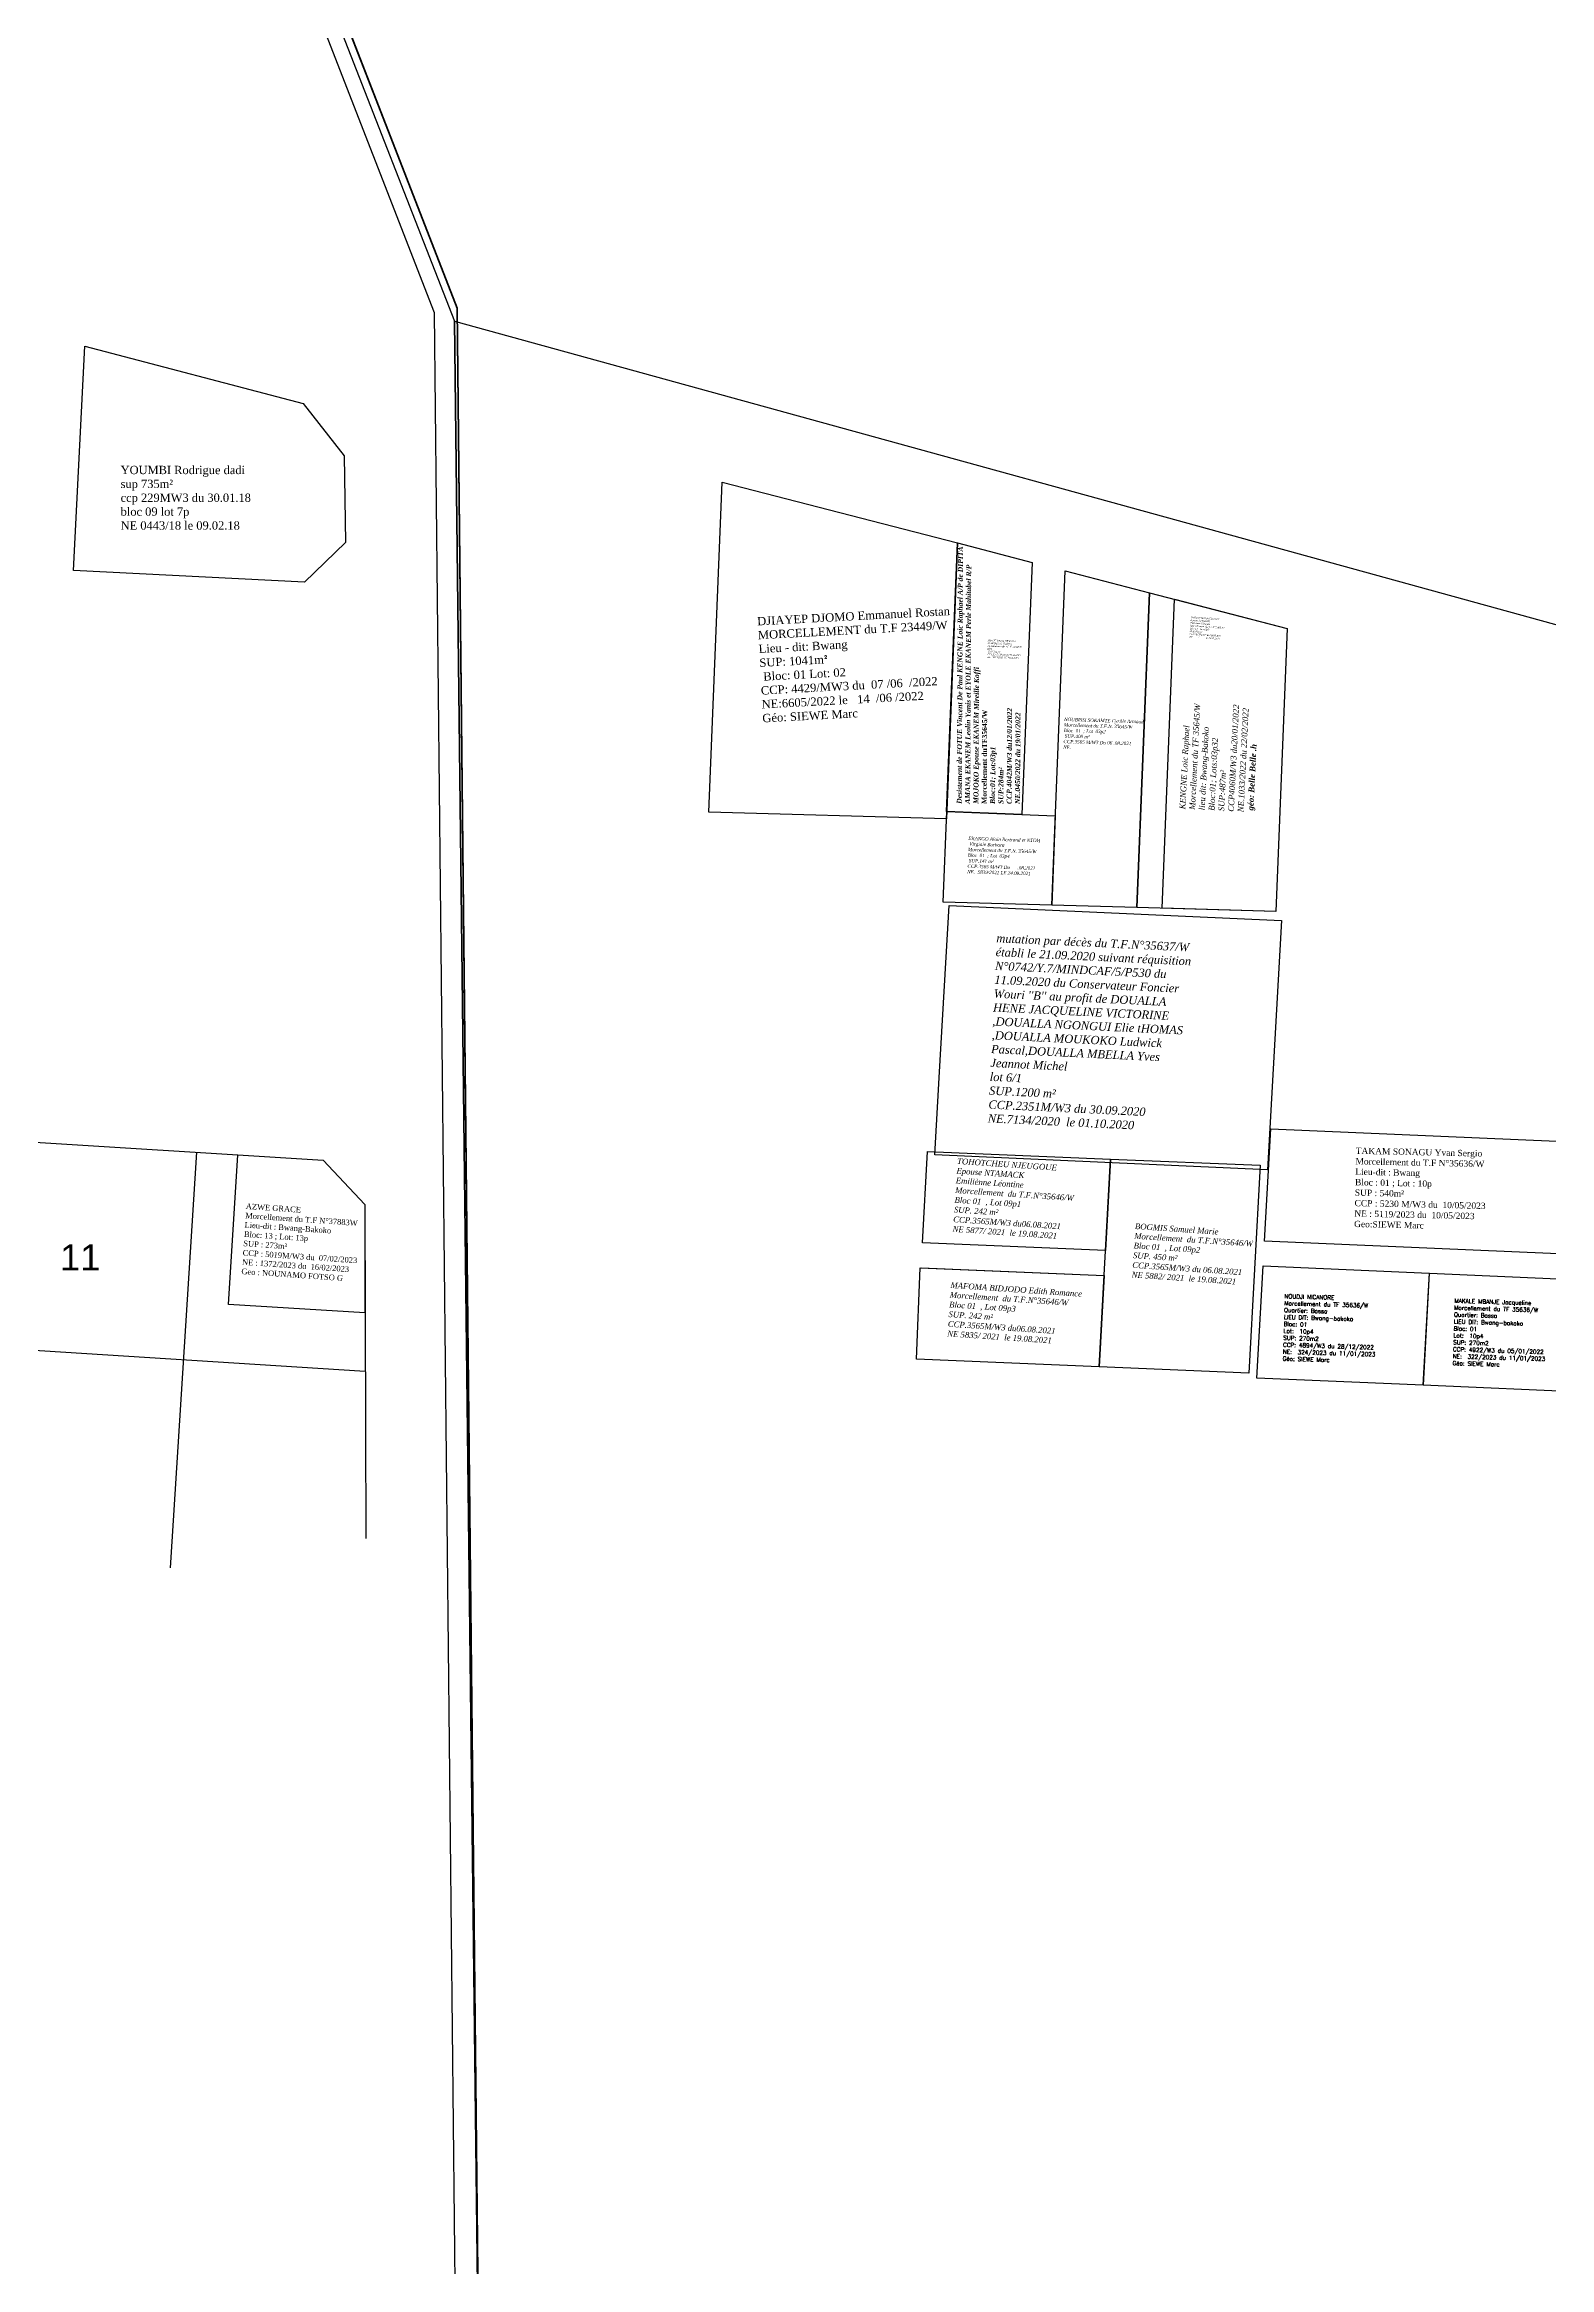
# Model space of a CAD drawing. Header units: millimetres. Extents: x 590121 to 927379, y 438565 to 1441738.
# Drawn here: x 591970.9 to 592151.8, y 439507.1 to 439774.2 of the extents above; entities that cross this region are included whole.
import ezdxf

# ---------------------------------------------------------------- set-up
doc = ezdxf.new("R2010")
doc.units = ezdxf.units.MM
doc.header["$LTSCALE"] = 10
for name, color, linetype in [('end maj 26 02 2021', 30, 'Continuous'), ('MAJ AOUT 2021', 7, 'Continuous'), ('MAJ FER 2022', 7, 'Continuous'), ('MAJ JAN 2022', 12, 'Continuous'), ('numero lots', 6, 'Continuous')]:
    doc.layers.add(name, color=color, linetype=linetype)
doc.layers.add('MAJ APRES LE 13.01.2023', color=222, linetype='Continuous', lineweight=30)
doc.styles.get("Standard").update_dxf_attribs({"font": 'arial.ttf'})
doc.styles.add('Times 1.0', font='times.ttf', dxfattribs={"width": 0.99, "height": 1})

msp = doc.modelspace()

# ---------------------------------------------------------------- linework, layer by layer
at = {"flags": 128}
for points in [[(593603, 440767.83), (593620.71, 440496.01), (593637.37, 440240.53), (593649.99, 440046.99), (593616.56, 439908.92), (593505.93, 439671.76), (593373.07, 439385.37), (593245.13, 439112.32), (593096.68, 439033.04), (592918.65, 438905.57), (592797.21, 438803.31), (592659.24, 438755.7), (592435.03, 438627.25), (592309.02, 438631.48), (592164.4, 438635.55), (592038.23, 438784.08), (591988.17, 439149.66), (592021.32, 439406.9), (592017.8, 439741.92), (591949.37, 439917.83), (591726.55, 440054.65)], [(593603, 440767.83), (593620.71, 440496.01), (593637.37, 440240.53), (593649.99, 440046.99), (593616.56, 439908.92), (593505.93, 439671.76), (593373.07, 439385.37), (593245.13, 439112.32), (593096.68, 439033.04), (592918.65, 438905.57), (592797.21, 438803.31), (592659.24, 438755.7), (592435.03, 438627.25), (592309.02, 438631.48), (592164.4, 438635.55), (592038.23, 438784.08), (591988.17, 439149.66), (592021.32, 439406.9), (592017.8, 439741.92), (591949.37, 439917.83), (591726.55, 440054.65)], [(593603, 440767.83), (593620.71, 440496.01), (593637.37, 440240.53), (593649.99, 440046.99), (593616.56, 439908.92), (593505.93, 439671.76), (593373.07, 439385.37), (593245.13, 439112.32), (593096.68, 439033.04), (592918.65, 438905.57), (592797.21, 438803.31), (592659.24, 438755.7), (592435.03, 438627.25), (592309.02, 438631.48), (592164.4, 438635.55), (592038.23, 438784.08), (591988.17, 439149.66), (592021.32, 439406.9), (592017.8, 439741.92), (591949.37, 439917.83), (591726.55, 440054.65)], [(593605.72, 440768.41), (593623.43, 440496.59), (593640.09, 440241.11), (593652.71, 440047.57), (593619.28, 439909.5), (593508.65, 439672.34), (593375.79, 439385.95), (593247.85, 439112.9), (593099.4, 439033.62), (592921.37, 438906.15), (592799.93, 438803.89), (592661.96, 438756.28), (592437.75, 438627.83), (592311.74, 438632.06), (592167.12, 438636.13), (592040.95, 438784.66), (591990.89, 439150.24), (592024.04, 439407.48), (592020.52, 439742.5), (591952.09, 439918.41), (591729.27, 440055.23)], [(593605.72, 440768.41), (593623.43, 440496.59), (593640.09, 440241.11), (593652.71, 440047.57), (593619.28, 439909.5), (593508.65, 439672.34), (593375.79, 439385.95), (593247.85, 439112.9), (593099.4, 439033.62), (592921.37, 438906.15), (592799.93, 438803.89), (592661.96, 438756.28), (592437.75, 438627.83), (592311.74, 438632.06), (592167.12, 438636.13), (592040.95, 438784.66), (591990.89, 439150.24), (592024.04, 439407.48), (592020.52, 439742.5), (591952.09, 439918.41), (591729.27, 440055.23)], [(593605.72, 440768.41), (593623.43, 440496.59), (593640.09, 440241.11), (593652.71, 440047.57), (593619.28, 439909.5), (593508.65, 439672.34), (593375.79, 439385.95), (593247.85, 439112.9), (593099.4, 439033.62), (592921.37, 438906.15), (592799.93, 438803.89), (592661.96, 438756.28), (592437.75, 438627.83), (592311.74, 438632.06), (592167.12, 438636.13), (592040.95, 438784.66), (591990.89, 439150.24), (592024.04, 439407.48), (592020.52, 439742.5), (591952.09, 439918.41), (591729.27, 440055.23)]]:
    msp.add_lwpolyline(points, dxfattribs=at)
at = {"color": 7, "lineweight": 50, "flags": 128}
msp.add_lwpolyline([(591729.27, 440055.23), (591952.09, 439918.41), (592020.52, 439742.5), (592024.04, 439407.48), (591990.89, 439150.24), (592040.95, 438784.66), (592167.12, 438636.13), (591875.86, 438615.06), (591690.87, 438659.74)], dxfattribs=at)
at = {"flags": 128}
msp.add_lwpolyline([(592041.74, 438783.11), (591991.26, 439148.63), (592024.11, 439405.91), (592020.2, 439740.92), (592631.39, 439572.56), (592695.07, 439555.03), (593059.85, 439464.35), (593375.25, 439385.94), (593248.26, 439112.75), (593099.9, 439033.29), (592922.02, 438905.62), (592800.7, 438803.22), (592706.53, 438770.6), (592662.78, 438755.45), (592438.72, 438626.74), (592312.71, 438630.82), (592168.08, 438634.72), (592041.74, 438783.11)], close=True, dxfattribs=at)
msp.add_lwpolyline([(592041.74, 438783.11), (591991.26, 439148.63), (592024.11, 439405.91), (592020.2, 439740.92), (592631.39, 439572.56), (592695.07, 439555.03), (593059.85, 439464.35), (593375.25, 439385.94), (593248.26, 439112.75), (593099.9, 439033.29), (592922.02, 438905.62), (592800.7, 438803.22), (592706.53, 438770.6), (592662.78, 438755.45), (592438.72, 438626.74), (592312.71, 438630.82), (592168.08, 438634.72), (592041.74, 438783.11)], close=True, dxfattribs=at)
at = {"color": 5, "flags": 128}
msp.add_lwpolyline([(592052.37, 439721.6), (592080.67, 439714.28), (592079.32, 439681.13), (592050.76, 439681.94)], close=True, dxfattribs=at)
at = {"color": 5, "lineweight": -3, "flags": 128}
msp.add_lwpolyline([(592052.37, 439721.6), (592080.67, 439714.28)], dxfattribs=at)
at = {"color": 150, "flags": 128}
for points in [[(592080.66, 439714.28), (592089.64, 439711.95), (592088.41, 439681.66), (592079.35, 439682.03)], [(592080.66, 439714.28), (592089.64, 439711.95), (592088.41, 439681.66), (592079.35, 439682.03)], [(592093.59, 439710.93), (592103.75, 439708.3), (592102.22, 439670.48), (592091.98, 439670.77)], [(592093.59, 439710.93), (592103.75, 439708.3), (592102.22, 439670.48), (592091.98, 439670.77)], [(592079.36, 439682.02), (592092.41, 439681.49), (592091.98, 439670.77), (592078.92, 439671.14)], [(592079.36, 439682.02), (592092.41, 439681.49), (592091.98, 439670.77), (592078.92, 439671.14)]]:
    msp.add_lwpolyline(points, close=True, dxfattribs=at)
at = {"lineweight": -3, "flags": 128}
msp.add_lwpolyline([(592106.73, 439707.53), (592120.28, 439704.02)], dxfattribs=at)
msp.add_lwpolyline([(592106.73, 439707.53), (592120.28, 439704.02)], dxfattribs=at)
at = {"layer": 'end maj 26 02 2021', "color": 3, "linetype": 'ByBlock'}
for p, q in [((591840.48, 439650.47), (592004.43, 439640.11)), ((592004.43, 439640.11), (592009.43, 439634.8)), ((592009.43, 439634.8), (592009.53, 439594.65))]:
    msp.add_line(p, q, dxfattribs=at)
at = {"layer": 'end maj 26 02 2021', "color": 0, "linetype": 'ByBlock'}
msp.add_line((591989.19, 439641.08), (591986.03, 439591.14), dxfattribs=at)
at = {"layer": 'end maj 26 02 2021', "linetype": 'ByBlock', "ltscale": 0.0014}
msp.add_line((592009.48, 439614.74), (591834.58, 439625.8), dxfattribs=at)
at = {"layer": 'end maj 26 02 2021', "color": 150, "flags": 128}
msp.add_lwpolyline([(591975.75, 439737.92), (592002.02, 439731.05), (592006.92, 439724.74), (592007.08, 439714.33), (592002.17, 439709.58), (591974.4, 439710.97)], close=True, dxfattribs=at)
msp.add_lwpolyline([(591975.75, 439737.92), (592002.02, 439731.05), (592006.92, 439724.74), (592007.08, 439714.33), (592002.17, 439709.58), (591974.4, 439710.97)], close=True, dxfattribs=at)
at = {"layer": 'end maj 26 02 2021', "color": 3, "linetype": 'ByBlock', "lineweight": -3, "ltscale": 0.0014, "flags": 128}
msp.add_lwpolyline([(592119.62, 439668.91), (592118.19, 439643.95), (592117.91, 439638.96), (592077.94, 439640.76), (592077.94, 439640.76), (592078.51, 439650.74), (592079.65, 439670.71)], close=True, dxfattribs=at)
msp.add_lwpolyline([(592119.62, 439668.91), (592118.19, 439643.95), (592117.91, 439638.96), (592077.94, 439640.76), (592077.94, 439640.76), (592078.51, 439650.74), (592079.65, 439670.71)], close=True, dxfattribs=at)
at = {"layer": 'end maj 26 02 2021', "color": 150, "lineweight": -3, "flags": 128}
msp.add_lwpolyline([(592079.65, 439670.71), (592119.62, 439668.91), (592118.19, 439643.95)], dxfattribs=at)
msp.add_lwpolyline([(592079.65, 439670.71), (592119.62, 439668.91), (592118.19, 439643.95)], dxfattribs=at)
at = {"layer": 'MAJ AOUT 2021', "color": 150, "lineweight": -3, "flags": 128}
for points in [[(592103.75, 439708.3), (592120.28, 439704.02), (592118.91, 439670.01), (592102.22, 439670.48)], [(592103.75, 439708.3), (592120.28, 439704.02), (592118.91, 439670.01), (592102.22, 439670.48)], [(592099.05, 439640.26), (592117.04, 439639.51), (592115.69, 439614.54), (592097.7, 439615.29)], [(592099.05, 439640.26), (592117.04, 439639.51), (592115.69, 439614.54), (592097.7, 439615.29)]]:
    msp.add_lwpolyline(points, close=True, dxfattribs=at)
at = {"layer": 'MAJ AOUT 2021', "color": 5, "lineweight": -3, "flags": 128}
for points in [[(592077.06, 439641.18), (592099.05, 439640.26), (592098.45, 439629.28), (592076.47, 439630.19)], [(592077.06, 439641.18), (592099.05, 439640.26), (592098.45, 439629.28), (592076.47, 439630.19)], [(592076.18, 439627.2), (592098.3, 439626.28), (592097.7, 439615.29), (592075.72, 439616.21)], [(592076.18, 439627.2), (592098.3, 439626.28), (592097.7, 439615.29), (592075.72, 439616.21)]]:
    msp.add_lwpolyline(points, close=True, dxfattribs=at)
msp.add_lwpolyline([(592098.46, 439629.28), (592076.47, 439630.19)], dxfattribs=at)
msp.add_lwpolyline([(592098.46, 439629.28), (592076.47, 439630.19)], dxfattribs=at)
at = {"layer": 'MAJ AOUT 2021', "color": 7, "lineweight": -3, "flags": 128}
msp.add_lwpolyline([(592076.31, 439627.19), (592098.3, 439626.28), (592097.7, 439615.29), (592075.72, 439616.21, -1.146602)], format="xyb", dxfattribs=at)
msp.add_lwpolyline([(592076.31, 439627.19), (592098.3, 439626.28), (592097.7, 439615.29), (592075.72, 439616.21, -1.146602)], format="xyb", dxfattribs=at)
at = {"layer": 'MAJ APRES LE 13.01.2023', "flags": 128}
msp.add_lwpolyline([(591728.59, 440053.32), (591951.57, 439916.75), (592020.2, 439740.92), (592023.98, 439417.2), (591991.27, 439148.52), (592039.23, 438787.58), (592168.08, 438634.72), (592444.97, 438630.33), (592662.78, 438755.45), (592800.7, 438803.22), (592979.12, 438946.6), (593127.65, 439048.15), (593242.51, 439109.66), (593375.25, 439385.94), (593613.33, 439897.85), (593652.04, 440047.89), (593574.12, 441222.17)], dxfattribs=at)
for points in [[(592118.31, 439643.88), (592158.27, 439642.15), (592157.52, 439628.67), (592117.56, 439630.4)], [(592117.38, 439627.42), (592137.35, 439626.55), (592136.61, 439613.07), (592116.63, 439613.94)], [(592137.38, 439626.55), (592157.36, 439625.68), (592156.61, 439612.2), (592136.63, 439613.07)]]:
    msp.add_lwpolyline(points, close=True, dxfattribs=at)
at = {"layer": 'MAJ APRES LE 13.01.2023', "lineweight": 30, "flags": 128}
msp.add_lwpolyline([(592009.43, 439634.8), (592009.42, 439621.78), (591993.02, 439622.8), (591994.15, 439640.76), (592004.43, 439640.11), (592009.43, 439634.8), (592009.42, 439621.78)], dxfattribs=at)
at = {"layer": 'MAJ FER 2022', "flags": 128}
msp.add_lwpolyline([(592106.73, 439707.53), (592120.28, 439704.02), (592118.91, 439670.01), (592105.24, 439670.4)], close=True, dxfattribs=at)
msp.add_lwpolyline([(592106.73, 439707.53), (592120.28, 439704.02), (592118.91, 439670.01), (592105.24, 439670.4)], close=True, dxfattribs=at)
at = {"layer": 'MAJ JAN 2022', "flags": 128}
msp.add_lwpolyline([(592080.66, 439714.28), (592089.64, 439711.95), (592088.41, 439681.66), (592079.35, 439682.03)], close=True, dxfattribs=at)
msp.add_lwpolyline([(592080.66, 439714.28), (592089.64, 439711.95), (592088.41, 439681.66), (592079.35, 439682.03)], close=True, dxfattribs=at)

# ---------------------------------------------------------------- texts
at = {"insert": (592056.55, 439705.37), "char_height": 1, "width": 32.9348, "attachment_point": 1, "rotation": 3.0758}
msp.add_mtext('\\A1;{\\fTimes New Roman|b0|i0|c186|p18;DJIAYEP DJOMO Emmanuel Rostan\\P\\C1;MORCELLEMENT du T.F 23449/W\\P\\C256;Lieu - dit: Bwang \\PSUP: 1041m\\fISOCPEUR|b0|i0|c0|p34;²\\fTimes New Roman|b0|i0|c186|p18;\\P Bloc: 01 Lot: 02 \\PCCP: 4429/MW3 du  07 /06  /2022\\PNE:6605/2022 le   14  /06 /2022\\P\\C1;Géo: SIEWE Marc }', dxfattribs=at)
at = {"color": 7, "width": 72.3304, "attachment_point": 1, "rotation": 358.2291}
for s, insert, char_height in [('{\\fTimes New Roman|b0|i1|c0|p18;FOTUE Vincent DE Paul et \\PKENGNE Loic Raphael\\P\\C1;Morcellement du T.F.N. 35645/W\\C7;\\PBloc  01  ; Lot  03p1\\P SUP.284 m²\\PCCP.3565 M/W3 Du 06 .08.2021\\PNE.  5824/2021 LE 24.08.2021}', (592084.29, 439702.68), 0.2), ('{\\fTimes New Roman|b0|i1|c0|p18;FOTUE Vincent DE Paul et \\PKENGNE Loic Raphael\\P\\C1;Morcellement du T.F.N. 35645/W\\C7;\\PBloc  01  ; Lot  03p1\\P SUP.284 m²\\PCCP.3565 M/W3 Du 06 .08.2021\\PNE.  5824/2021 LE 24.08.2021}', (592084.29, 439702.68), 0.2), ('{\\fTimes New Roman|b0|i1|c0|p18;NOUBISSI SOKAMTE Cyrille Armaud\\P\\C1;Morcellement du T.F.N. 35645/W\\P\\C7;Bloc  01  ; Lot  03p2\\P SUP.400 m²\\PCCP.3565 M/W3 Du 06 .08.2021\\PNE.  5892/2021 LE 24.08.2021}', (592093.48, 439693.3), 0.4), ('{\\fTimes New Roman|b0|i1|c0|p18;NOUBISSI SOKAMTE Cyrille Armaud\\P\\C1;Morcellement du T.F.N. 35645/W\\P\\C7;Bloc  01  ; Lot  03p2\\P SUP.400 m²\\PCCP.3565 M/W3 Du 06 .08.2021\\PNE.  5892/2021 LE 24.08.2021}', (592093.48, 439693.3), 0.4), ('{\\fTimes New Roman|b0|i1|c0|p18;EKANGO Alain Bertrand et NTOH\\P Virginie Barbara\\P\\C1;Morcellement du T.F.N. 35645/W\\P\\C7;Bloc  01  ; Lot  03p4\\P SUP.141 m²\\PCCP.3565 M/W3 Du 06 .08.2021\\PNE.  5839/2021 LE 24.08.2021}', (592081.96, 439678.99), 0.4), ('{\\fTimes New Roman|b0|i1|c0|p18;EKANGO Alain Bertrand et NTOH\\P Virginie Barbara\\P\\C1;Morcellement du T.F.N. 35645/W\\P\\C7;Bloc  01  ; Lot  03p4\\P SUP.141 m²\\PCCP.3565 M/W3 Du 06 .08.2021\\PNE.  5839/2021 LE 24.08.2021}', (592081.96, 439678.99), 0.4)]:
    msp.add_mtext(s, dxfattribs=dict(at, insert=insert, char_height=char_height))
at = {"layer": 'end maj 26 02 2021', "color": 150, "linetype": 'ByBlock', "lineweight": -3, "ltscale": 0.0014, "insert": (591980.07, 439723.55), "char_height": 1, "width": 21.8131, "attachment_point": 1, "style": 'Times 1.0'}
msp.add_mtext('YOUMBI Rodrigue dadi\\Psup 735m²\\Pccp 229MW3 du 30.01.18\\Pbloc 09 lot 7p\\PNE 0443/18 le 09.02.18', dxfattribs=at)
msp.add_mtext('YOUMBI Rodrigue dadi\\Psup 735m²\\Pccp 229MW3 du 30.01.18\\Pbloc 09 lot 7p\\PNE 0443/18 le 09.02.18', dxfattribs=at)
at = {"layer": 'end maj 26 02 2021', "color": 150, "linetype": 'ByBlock', "lineweight": -3, "ltscale": 0.0014, "width": 29.5741, "attachment_point": 1, "rotation": 356.1675, "style": 'Times 1.0'}
for s, insert, char_height in [('{\\fTimes New Roman|b0|i1|c0|p18;\\C256;TOHOTCHEU NJEUGOUE\\PEpouse NTAMACK\\PEmiliènne Léontine\\P\\C1;Morcellement  du T.F.N°35645/W\\C256;\\P\\fTimes New Roman|b0|i1|c186|p18;Bloc\\fTimes New Roman|b0|i1|c0|p18; 01 \\fTimes New Roman|b0|i1|c186|p18; , Lot 0\\fTimes New Roman|b0|i1|c0|p18;3\\fTimes New Roman|b0|i1|c186|p18;p\\fTimes New Roman|b0|i1|c0|p18;3\\P\\fTimes New Roman|b0|i1|c186|p18;SUP. \\fTimes New Roman|b0|i1|c0|p18;600\\fTimes New Roman|b0|i1|c186|p18; m²\\PCCP\\fTimes New Roman|b0|i1|c0|p18;.3569\\fTimes New Roman|b0|i1|c186|p18;M/W3 du\\fTimes New Roman|b0|i1|c0|p18; 09.08.2021\\P\\fTimes New Roman|b0|i1|c186|p18;NE \\fTimes New Roman|b0|i1|c0|p18;5881\\fTimes New Roman|b0|i1|c186|p18;/ \\fTimes New Roman|b0|i1|c0|p18;2021 \\fTimes New Roman|b0|i1|c186|p18; le \\fTimes New Roman|b0|i1|c0|p18;19.08.2021}', (592108.7, 439705.45), 0.2), ('{\\fTimes New Roman|b0|i1|c0|p18;\\C256;TOHOTCHEU NJEUGOUE\\PEpouse NTAMACK\\PEmiliènne Léontine\\P\\C1;Morcellement  du T.F.N°35645/W\\C256;\\P\\fTimes New Roman|b0|i1|c186|p18;Bloc\\fTimes New Roman|b0|i1|c0|p18; 01 \\fTimes New Roman|b0|i1|c186|p18; , Lot 0\\fTimes New Roman|b0|i1|c0|p18;3\\fTimes New Roman|b0|i1|c186|p18;p\\fTimes New Roman|b0|i1|c0|p18;3\\P\\fTimes New Roman|b0|i1|c186|p18;SUP. \\fTimes New Roman|b0|i1|c0|p18;600\\fTimes New Roman|b0|i1|c186|p18; m²\\PCCP\\fTimes New Roman|b0|i1|c0|p18;.3569\\fTimes New Roman|b0|i1|c186|p18;M/W3 du\\fTimes New Roman|b0|i1|c0|p18; 09.08.2021\\P\\fTimes New Roman|b0|i1|c186|p18;NE \\fTimes New Roman|b0|i1|c0|p18;5881\\fTimes New Roman|b0|i1|c186|p18;/ \\fTimes New Roman|b0|i1|c0|p18;2021 \\fTimes New Roman|b0|i1|c186|p18; le \\fTimes New Roman|b0|i1|c0|p18;19.08.2021}', (592108.7, 439705.45), 0.2), ('{\\fTimes New Roman|b0|i1|c0|p18;\\C256;TOHOTCHEU NJEUGOUE\\PEpouse NTAMACK\\PEmiliènne Léontine\\P\\C1;Morcellement  du T.F.N°35646/W\\C256;\\P\\fTimes New Roman|b0|i1|c186|p18;Bloc\\fTimes New Roman|b0|i1|c0|p18; 01 \\fTimes New Roman|b0|i1|c186|p18; , Lot 0\\fTimes New Roman|b0|i1|c0|p18;9\\fTimes New Roman|b0|i1|c186|p18;p\\fTimes New Roman|b0|i1|c0|p18;1\\P\\fTimes New Roman|b0|i1|c186|p18;SUP. \\fTimes New Roman|b0|i1|c0|p18;242\\fTimes New Roman|b0|i1|c186|p18; m²\\PCCP\\fTimes New Roman|b0|i1|c0|p18;.3565\\fTimes New Roman|b0|i1|c186|p18;M/W3 du\\fTimes New Roman|b0|i1|c0|p18;06.08.2021\\P\\fTimes New Roman|b0|i1|c186|p18;NE \\fTimes New Roman|b0|i1|c0|p18;5877\\fTimes New Roman|b0|i1|c186|p18;/ \\fTimes New Roman|b0|i1|c0|p18;2021 \\fTimes New Roman|b0|i1|c186|p18; le \\fTimes New Roman|b0|i1|c0|p18;19.08.2021}', (592080.64, 439640.37), 0.7), ('{\\fTimes New Roman|b0|i1|c0|p18;\\C256;TOHOTCHEU NJEUGOUE\\PEpouse NTAMACK\\PEmiliènne Léontine\\P\\C1;Morcellement  du T.F.N°35646/W\\C256;\\P\\fTimes New Roman|b0|i1|c186|p18;Bloc\\fTimes New Roman|b0|i1|c0|p18; 01 \\fTimes New Roman|b0|i1|c186|p18; , Lot 0\\fTimes New Roman|b0|i1|c0|p18;9\\fTimes New Roman|b0|i1|c186|p18;p\\fTimes New Roman|b0|i1|c0|p18;1\\P\\fTimes New Roman|b0|i1|c186|p18;SUP. \\fTimes New Roman|b0|i1|c0|p18;242\\fTimes New Roman|b0|i1|c186|p18; m²\\PCCP\\fTimes New Roman|b0|i1|c0|p18;.3565\\fTimes New Roman|b0|i1|c186|p18;M/W3 du\\fTimes New Roman|b0|i1|c0|p18;06.08.2021\\P\\fTimes New Roman|b0|i1|c186|p18;NE \\fTimes New Roman|b0|i1|c0|p18;5877\\fTimes New Roman|b0|i1|c186|p18;/ \\fTimes New Roman|b0|i1|c0|p18;2021 \\fTimes New Roman|b0|i1|c186|p18; le \\fTimes New Roman|b0|i1|c0|p18;19.08.2021}', (592080.64, 439640.37), 0.7), ('{\\fTimes New Roman|b0|i1|c0|p18;\\C256;BOGMIS Samuel Marie\\P\\C1;Morcellement  du T.F.N°35646/W\\C256;\\P\\fTimes New Roman|b0|i1|c186|p18;Bloc\\fTimes New Roman|b0|i1|c0|p18; 01 \\fTimes New Roman|b0|i1|c186|p18; , Lot 0\\fTimes New Roman|b0|i1|c0|p18;9\\fTimes New Roman|b0|i1|c186|p18;p\\fTimes New Roman|b0|i1|c0|p18;2\\P\\fTimes New Roman|b0|i1|c186|p18;SUP. \\fTimes New Roman|b0|i1|c0|p18;450\\fTimes New Roman|b0|i1|c186|p18; m²\\PCCP\\fTimes New Roman|b0|i1|c0|p18;.3565\\fTimes New Roman|b0|i1|c186|p18;M/W3 du\\fTimes New Roman|b0|i1|c0|p18; 06.08.2021\\P\\fTimes New Roman|b0|i1|c186|p18;NE \\fTimes New Roman|b0|i1|c0|p18;5882\\fTimes New Roman|b0|i1|c186|p18;/ \\fTimes New Roman|b0|i1|c0|p18;2021 \\fTimes New Roman|b0|i1|c186|p18; le \\fTimes New Roman|b0|i1|c0|p18;19.08.2021}', (592102.01, 439632.55), 0.7), ('{\\fTimes New Roman|b0|i1|c0|p18;\\C256;BOGMIS Samuel Marie\\P\\C1;Morcellement  du T.F.N°35646/W\\C256;\\P\\fTimes New Roman|b0|i1|c186|p18;Bloc\\fTimes New Roman|b0|i1|c0|p18; 01 \\fTimes New Roman|b0|i1|c186|p18; , Lot 0\\fTimes New Roman|b0|i1|c0|p18;9\\fTimes New Roman|b0|i1|c186|p18;p\\fTimes New Roman|b0|i1|c0|p18;2\\P\\fTimes New Roman|b0|i1|c186|p18;SUP. \\fTimes New Roman|b0|i1|c0|p18;450\\fTimes New Roman|b0|i1|c186|p18; m²\\PCCP\\fTimes New Roman|b0|i1|c0|p18;.3565\\fTimes New Roman|b0|i1|c186|p18;M/W3 du\\fTimes New Roman|b0|i1|c0|p18; 06.08.2021\\P\\fTimes New Roman|b0|i1|c186|p18;NE \\fTimes New Roman|b0|i1|c0|p18;5882\\fTimes New Roman|b0|i1|c186|p18;/ \\fTimes New Roman|b0|i1|c0|p18;2021 \\fTimes New Roman|b0|i1|c186|p18; le \\fTimes New Roman|b0|i1|c0|p18;19.08.2021}', (592102.01, 439632.55), 0.7), ('{\\fTimes New Roman|b0|i1|c0|p18;\\C256;MAFOMA BIDJODO Edith Romance\\P\\C1;Morcellement  du T.F.N°35646/W\\C256;\\P\\fTimes New Roman|b0|i1|c186|p18;Bloc\\fTimes New Roman|b0|i1|c0|p18; 01 \\fTimes New Roman|b0|i1|c186|p18; , Lot 0\\fTimes New Roman|b0|i1|c0|p18;9\\fTimes New Roman|b0|i1|c186|p18;p\\fTimes New Roman|b0|i1|c0|p18;3\\P\\fTimes New Roman|b0|i1|c186|p18;SUP. \\fTimes New Roman|b0|i1|c0|p18;242\\fTimes New Roman|b0|i1|c186|p18; m²\\PCCP\\fTimes New Roman|b0|i1|c0|p18;.3565\\fTimes New Roman|b0|i1|c186|p18;M/W3 du\\fTimes New Roman|b0|i1|c0|p18;06.08.2021\\P\\fTimes New Roman|b0|i1|c186|p18;NE \\fTimes New Roman|b0|i1|c0|p18;5835\\fTimes New Roman|b0|i1|c186|p18;/ \\fTimes New Roman|b0|i1|c0|p18;2021 \\fTimes New Roman|b0|i1|c186|p18; le \\fTimes New Roman|b0|i1|c0|p18;19.08.2021}', (592079.84, 439625.47), 0.7), ('{\\fTimes New Roman|b0|i1|c0|p18;\\C256;MAFOMA BIDJODO Edith Romance\\P\\C1;Morcellement  du T.F.N°35646/W\\C256;\\P\\fTimes New Roman|b0|i1|c186|p18;Bloc\\fTimes New Roman|b0|i1|c0|p18; 01 \\fTimes New Roman|b0|i1|c186|p18; , Lot 0\\fTimes New Roman|b0|i1|c0|p18;9\\fTimes New Roman|b0|i1|c186|p18;p\\fTimes New Roman|b0|i1|c0|p18;3\\P\\fTimes New Roman|b0|i1|c186|p18;SUP. \\fTimes New Roman|b0|i1|c0|p18;242\\fTimes New Roman|b0|i1|c186|p18; m²\\PCCP\\fTimes New Roman|b0|i1|c0|p18;.3565\\fTimes New Roman|b0|i1|c186|p18;M/W3 du\\fTimes New Roman|b0|i1|c0|p18;06.08.2021\\P\\fTimes New Roman|b0|i1|c186|p18;NE \\fTimes New Roman|b0|i1|c0|p18;5835\\fTimes New Roman|b0|i1|c186|p18;/ \\fTimes New Roman|b0|i1|c0|p18;2021 \\fTimes New Roman|b0|i1|c186|p18; le \\fTimes New Roman|b0|i1|c0|p18;19.08.2021}', (592079.84, 439625.47), 0.7)]:
    msp.add_mtext(s, dxfattribs=dict(at, insert=insert, char_height=char_height))
at = {"layer": 'end maj 26 02 2021', "color": 3, "linetype": 'ByBlock', "lineweight": -3, "ltscale": 0.0014, "insert": (592085.36, 439667.31), "char_height": 1, "width": 23.6028, "attachment_point": 1, "rotation": 357.2636, "style": 'Times 1.0'}
msp.add_mtext("{\\fTimes New Roman|b0|i1|c0|p18;\\C1;mutation par décès du T.F.N°35637/W établi le 21.09.2020 suivant réquisition N°0742/Y.7/MINDCAF/5/P530 du 11.09.2020 du Conservateur Foncier\\PWouri ''B'' au profit de\\C7; DOUALLA HENE JACQUELINE VICTORINE ,DOUALLA NGONGUI Elie tHOMAS ,DOUALLA MOUKOKO Ludwick Pascal,DOUALLA MBELLA Yves Jeannot Michel\\P\\fTimes New Roman|b0|i1|c186|p18;lot \\fTimes New Roman|b0|i1|c0|p18;6/1\\fTimes New Roman|b0|i1|c186|p18;\\PSUP\\fTimes New Roman|b0|i1|c0|p18;.1200 m²\\PCCP.2351M/W3 du 30.09.2020\\PNE.7134/2020  le 01.10.2020}", dxfattribs=at)
msp.add_mtext("{\\fTimes New Roman|b0|i1|c0|p18;\\C1;mutation par décès du T.F.N°35637/W établi le 21.09.2020 suivant réquisition N°0742/Y.7/MINDCAF/5/P530 du 11.09.2020 du Conservateur Foncier\\PWouri ''B'' au profit de\\C7; DOUALLA HENE JACQUELINE VICTORINE ,DOUALLA NGONGUI Elie tHOMAS ,DOUALLA MOUKOKO Ludwick Pascal,DOUALLA MBELLA Yves Jeannot Michel\\P\\fTimes New Roman|b0|i1|c186|p18;lot \\fTimes New Roman|b0|i1|c0|p18;6/1\\fTimes New Roman|b0|i1|c186|p18;\\PSUP\\fTimes New Roman|b0|i1|c0|p18;.1200 m²\\PCCP.2351M/W3 du 30.09.2020\\PNE.7134/2020  le 01.10.2020}", dxfattribs=at)
at = {"layer": 'MAJ APRES LE 13.01.2023', "insert": (592128.53, 439641.64), "char_height": 0.7539, "width": 16.1829, "attachment_point": 1, "rotation": 358.7412}
msp.add_mtext('{\\fTimes New Roman|b0|i0|c0|p18;\\C7;TAKAM SONAGU Yvan Sergio\\C3;\\P\\C1;Morcellement du T.F N°35636/W    \\P\\C256;Lieu-dit : Bwang\\PBloc : 01 ; Lot : 10p\\PSUP : 540m²\\PCCP : 5230 M/W3 du  10/05/2023\\PNE : 5119/2023 du  10/05/2023\\P\\C1;Geo:SIEWE Marc}', dxfattribs=at)
at = {"layer": 'MAJ APRES LE 13.01.2023', "lineweight": 30, "insert": (591995.15, 439634.94), "char_height": 0.6722, "width": 15.2572, "attachment_point": 1, "rotation": 356.0862}
msp.add_mtext('{\\fTimes New Roman|b0|i0|c0|p18;AZWE GRACE\\P\\C1;Morcellement du T.F N°37883W     \\P\\C256;Lieu-dit : Bwang-Bakoko\\PBloc: 13 ; Lot: 13p\\PSUP : 273m²\\PCCP : 5019M/W3 du  07/02/2023\\PNE : 1372/2023 du  16/02/2023\\P\\C1;Geo : NOUNAMO FOTSO G}', dxfattribs=at)
at = {"layer": 'MAJ APRES LE 13.01.2023', "char_height": 0.5, "attachment_point": 1, "rotation": 358.2994}
for s, insert in [('{\\Fromanc|c0;NOUDJI NICANORE\\P\\C1;Morcellement du TF 35636/W\\C256;\\PQuartier: Bassa\\PLIEU DIT: Bwang-bakoko\\PBloc: 01\\PLot:  10p4     \\PSUP: 270m2     \\PCCP: 4894/W3 du 28/12/2022 \\PNE:  324/2023 du 11/01/2023\\PGéo: SIEWE Marc}', (592119.97, 439624.03)), ('{\\Fromanc|c0;MAKALE MBANJE Jacqueline\\P\\C1;Morcellement du TF 35636/W\\C256;\\PQuartier: Bassa\\PLIEU DIT: Bwang-bakoko\\PBloc: 01\\PLot:  10p4     \\PSUP: 270m2     \\PCCP: 4922/W3 du 05/01/2022 \\PNE:  322/2023 du 11/01/2023\\PGéo: SIEWE Marc}', (592140.39, 439623.49))]:
    msp.add_mtext_dynamic_manual_height_columns(s, width=62.0824, gutter_width=12.5, heights=[0], dxfattribs=dict(at, insert=insert))
at = {"layer": 'MAJ FER 2022', "insert": (592107.34, 439682.3), "char_height": 0.7, "width": 76.8424, "attachment_point": 1, "rotation": 87.1467}
msp.add_mtext('{\\fTimes New Roman|b0|i1|c0|p18;\\H1x;KENGNE Loic Raphael\\P\\C1;Morcellement du TF 35645/W\\Plieu dit: Bwang-Bakoko\\P\\C256;Bloc:01; Lots:03p32\\PSUP:487m²\\PCCP4060M/W3 du20/01/2022\\PNE.1033/2022 du 22/02/2022\\P\\fTimes New Roman|b1|i1|c0|p18;\\H1.001x; géo: Belle Belle .h}', dxfattribs=at)
msp.add_mtext('{\\fTimes New Roman|b0|i1|c0|p18;\\H1x;KENGNE Loic Raphael\\P\\C1;Morcellement du TF 35645/W\\Plieu dit: Bwang-Bakoko\\P\\C256;Bloc:01; Lots:03p32\\PSUP:487m²\\PCCP4060M/W3 du20/01/2022\\PNE.1033/2022 du 22/02/2022\\P\\fTimes New Roman|b1|i1|c0|p18;\\H1.001x; géo: Belle Belle .h}', dxfattribs=at)
at = {"layer": 'MAJ JAN 2022', "insert": (592080.57, 439682.94), "char_height": 0.7, "width": 31.1557, "attachment_point": 1, "rotation": 89.7298}
msp.add_mtext('{\\fTimes New Roman|b1|i1|c0|p18;\\H0.8571x;Desistement de FOTUE Vincent De Paul KENGNE Loic Raphael A/P de DIPITA AMANA EKANEM Leolin Yanis et EYOLE EKANEM Perle Mahitabel R/P MOJOKO Epouse EKANEM Mireille Koffi\\P\\fTimes New Roman|b1|i0|c0|p18;\\C1;Morcellement duTF35645/W\\P\\fTimes New Roman|b1|i1|c0|p18;\\C256;Bloc:01; Lot:03p1\\PSUP:284m²\\PCCP.4042M/W3 du12/01/2022\\PNE.0450/2022 du 19/01/2022\\P\\H1.167x; }', dxfattribs=at)
msp.add_mtext('{\\fTimes New Roman|b1|i1|c0|p18;\\H0.8571x;Desistement de FOTUE Vincent De Paul KENGNE Loic Raphael A/P de DIPITA AMANA EKANEM Leolin Yanis et EYOLE EKANEM Perle Mahitabel R/P MOJOKO Epouse EKANEM Mireille Koffi\\P\\fTimes New Roman|b1|i0|c0|p18;\\C1;Morcellement duTF35645/W\\P\\fTimes New Roman|b1|i1|c0|p18;\\C256;Bloc:01; Lot:03p1\\PSUP:284m²\\PCCP.4042M/W3 du12/01/2022\\PNE.0450/2022 du 19/01/2022\\P\\H1.167x; }', dxfattribs=at)
at = {"layer": 'numero lots', "color": 0, "linetype": 'ByBlock', "lineweight": 9}
msp.add_text('11', height=3.12, dxfattribs=at).set_placement((591972.79, 439626.88))

doc.saveas('drawing.dxf')
